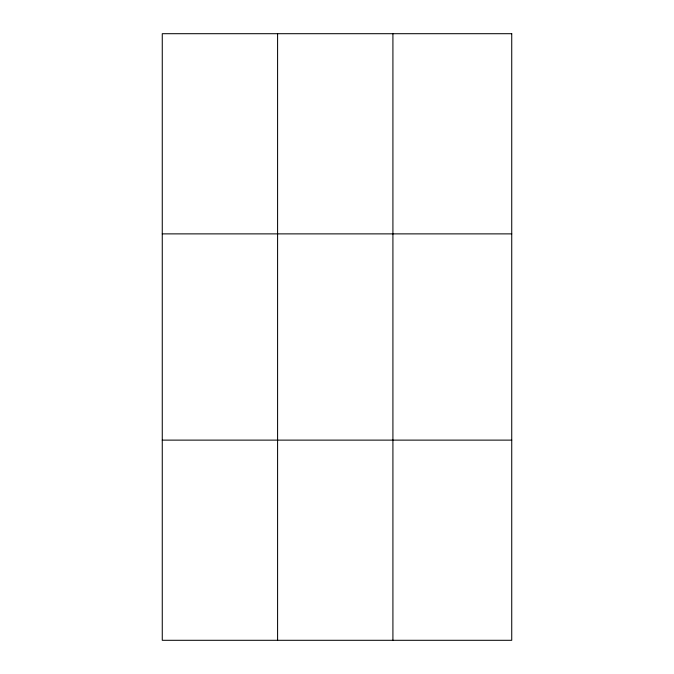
<?xml version="1.0" encoding="UTF-8"?>
<svg xmlns="http://www.w3.org/2000/svg" width="674" height="674" viewBox="0 0 674 674"><rect width="100%" height="100%" fill="white"/><g stroke="black" fill="none" stroke-linecap="round" stroke-linejoin="round"><path stroke-width="1.01" d="M277.587 33.7L277.587 640.3M392.917 33.7L392.917 640.3M162.266 233.878L511.734 233.878M162.266 440.122L511.734 440.122M511.734 33.7L511.734 640.3L162.266 640.3L162.266 33.7L511.734 33.7"/></g></svg>
